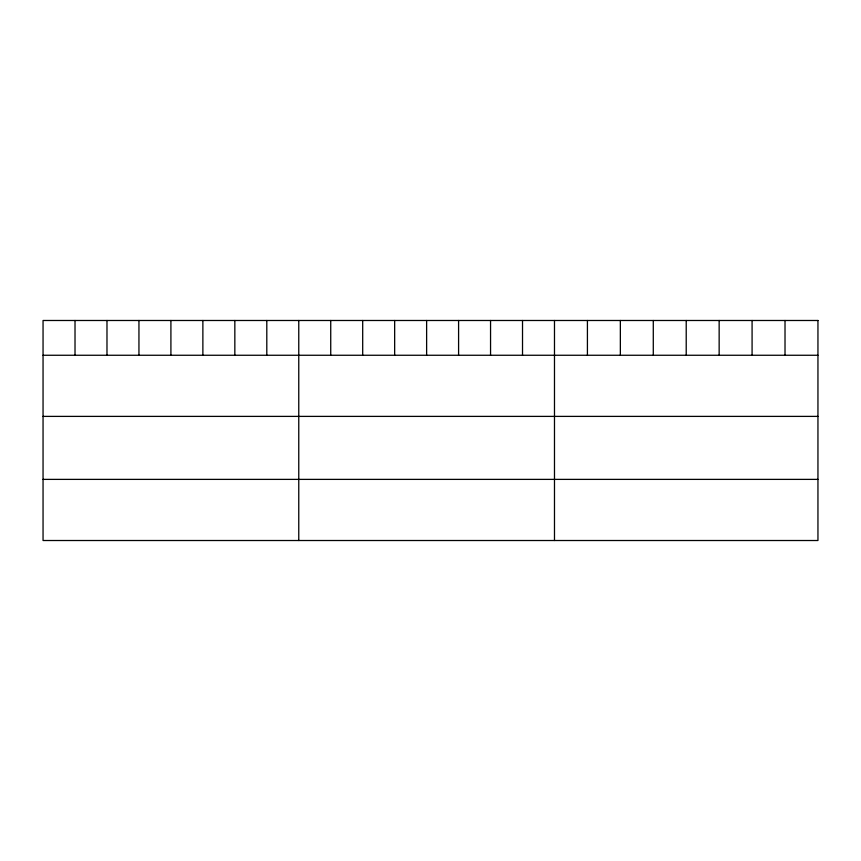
<?xml version="1.0" encoding="UTF-8"?>
<svg xmlns="http://www.w3.org/2000/svg" width="861" height="861" viewBox="0 0 861 861"><rect width="100%" height="100%" fill="white"/><g stroke="black" fill="none" stroke-linecap="round" stroke-linejoin="round"><path stroke-width="1.29" d="M43.05 355.259L817.95 355.259M43.05 416.39L817.95 416.39M43.05 479.383L817.95 479.383M785.017 320.486L785.017 355.259M752.083 320.486L752.083 355.259M719.15 320.486L719.15 355.259M686.217 320.486L686.217 355.259M653.284 320.486L653.284 355.259M620.35 320.486L620.35 355.259M587.417 320.486L587.417 355.259M554.484 320.486L554.484 540.514M522.519 320.486L522.519 355.259M490.555 320.486L490.555 355.259M458.59 320.486L458.59 355.259M426.625 320.486L426.625 355.259M394.661 320.486L394.661 355.259M362.696 320.486L362.696 355.259M330.732 320.486L330.732 355.259M298.767 320.486L298.767 540.514M266.802 320.486L266.802 355.259M234.838 320.486L234.838 355.259M202.873 320.486L202.873 355.259M170.909 320.486L170.909 355.259M138.944 320.486L138.944 355.259M106.979 320.486L106.979 355.259M75.015 320.486L75.015 355.259M817.95 320.486L43.05 320.486L43.05 540.514L817.95 540.514L817.95 320.486"/></g></svg>
